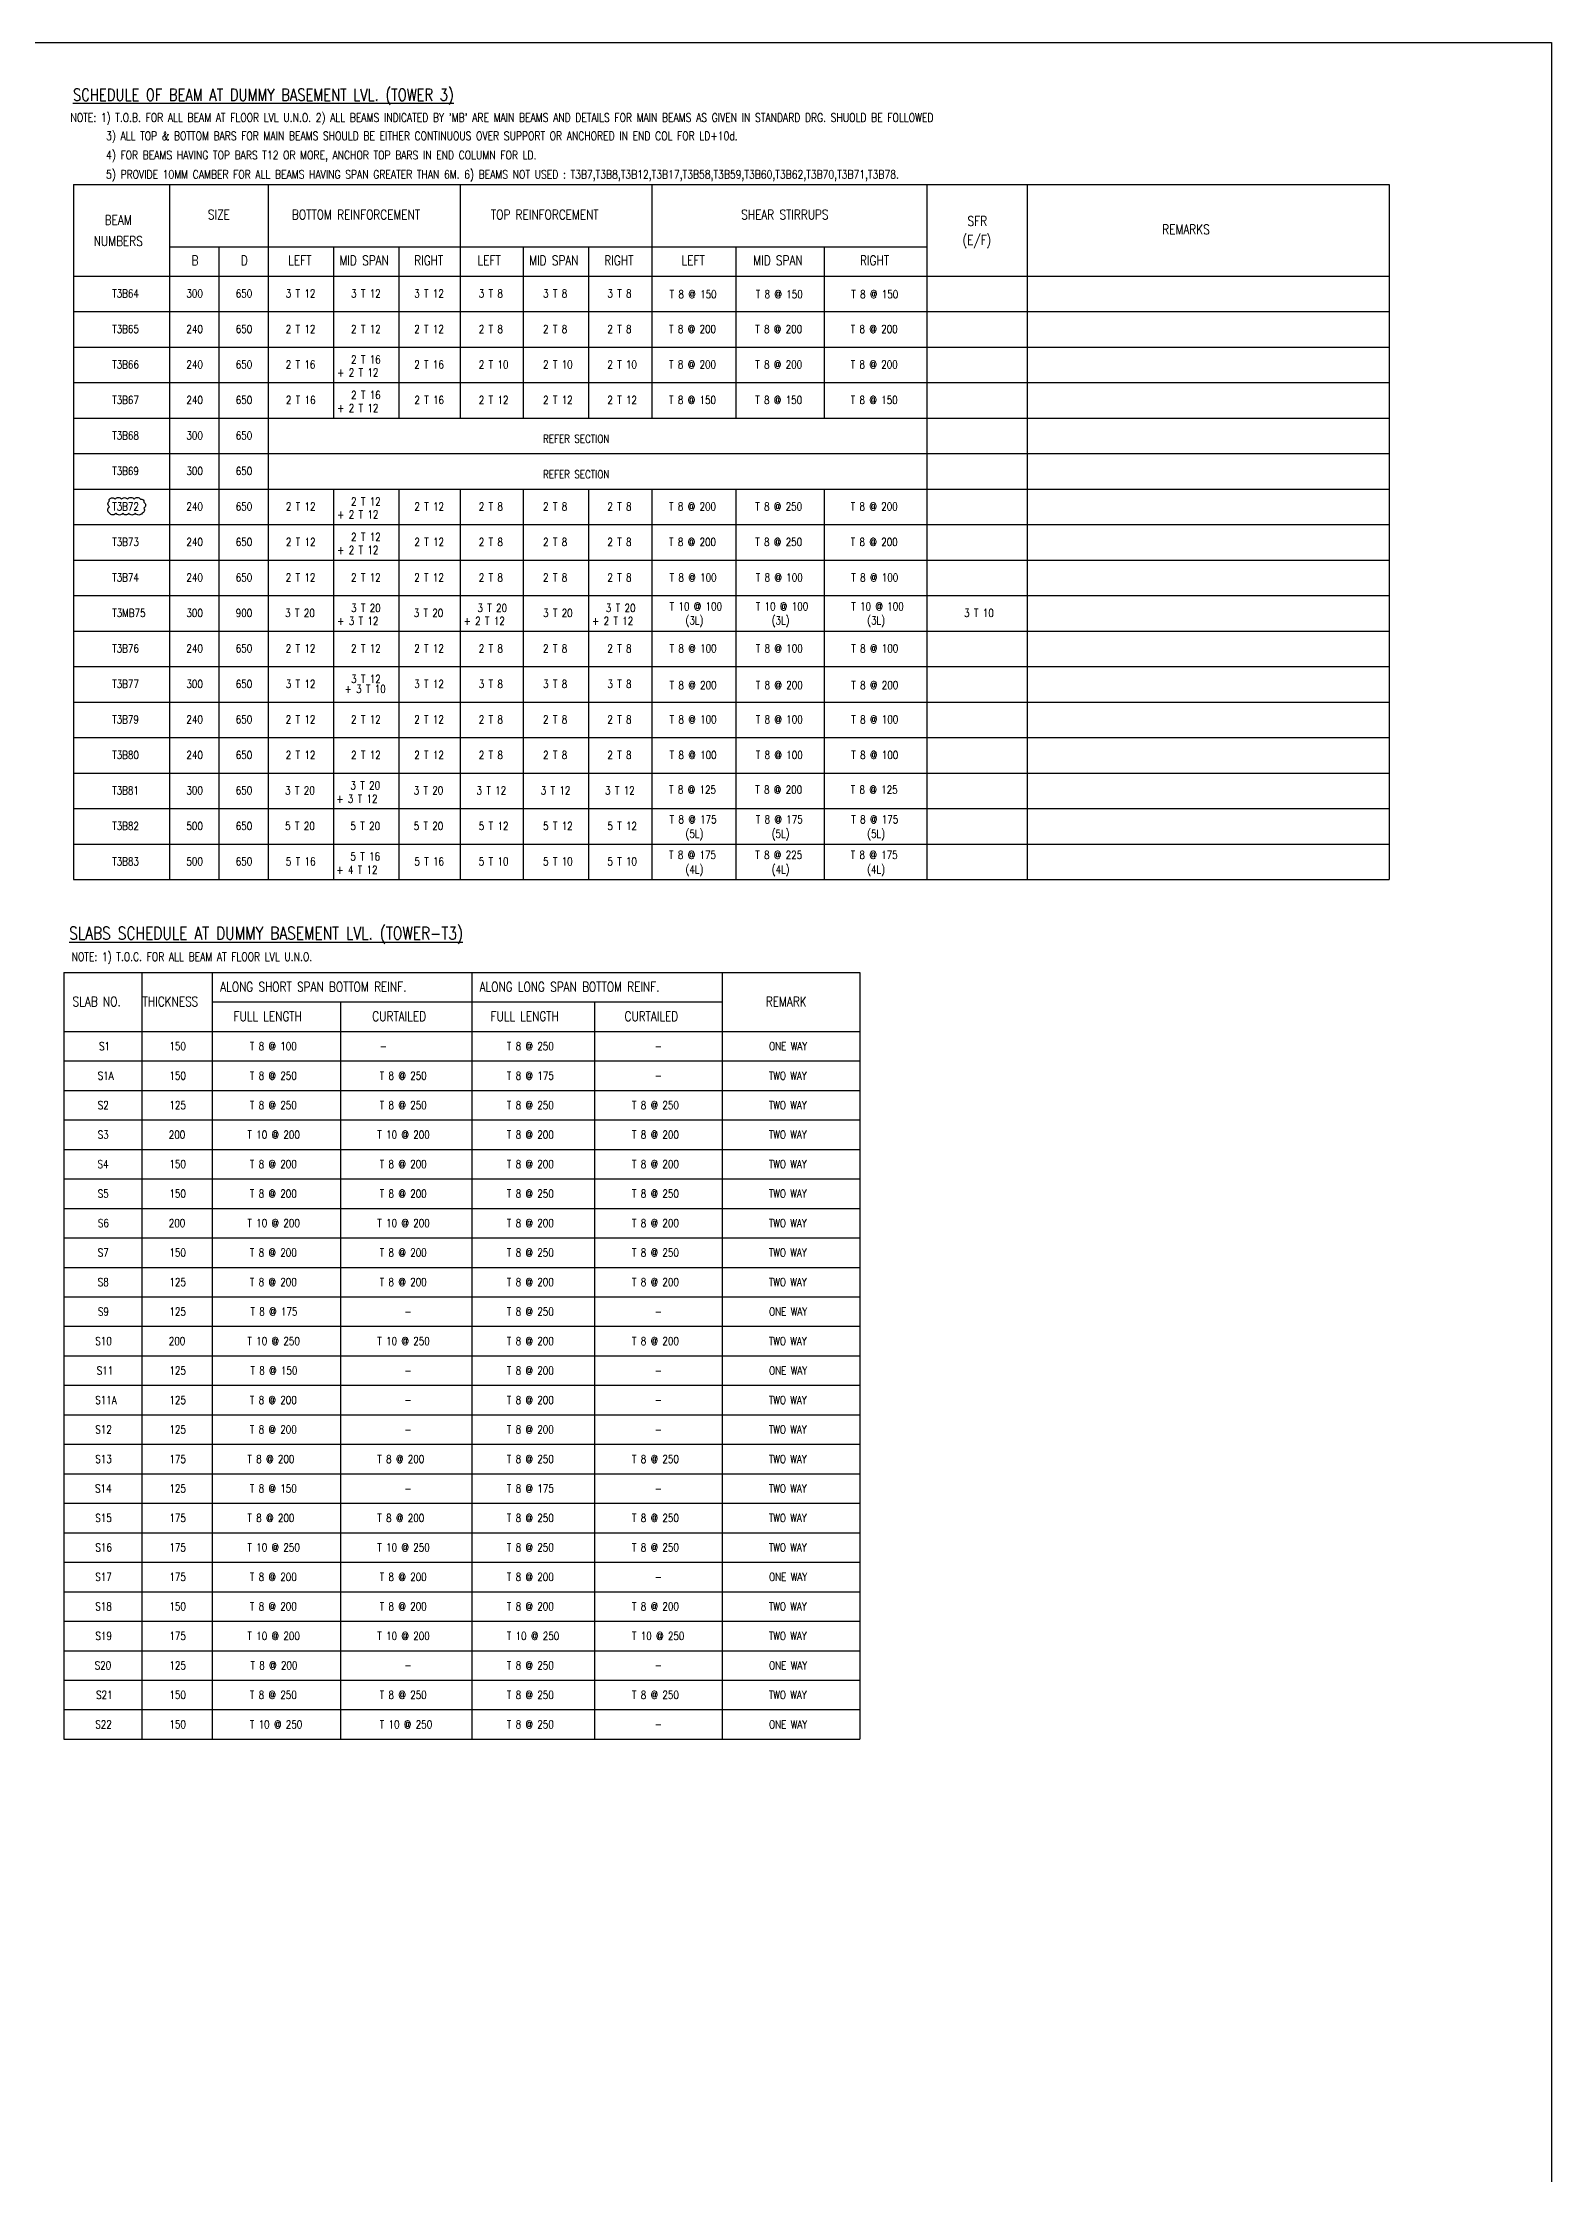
# Model space of a CAD drawing. Header units: millimetres. Extents: x 3265265 to 3333875, y 917954 to 997286.
# Drawn here: x 3298055 to 3333875, y 946680 to 997286 of the extents above; entities that cross this region are included whole.
import ezdxf
from ezdxf.enums import TextEntityAlignment as Align

# ---------------------------------------------------------------- set-up
doc = ezdxf.new("R2010")
doc.units = ezdxf.units.MM
doc.header["$LTSCALE"] = 100
doc.header["$MEASUREMENT"] = 0
for name, color, linetype in [('cloud', 7, 'Continuous'), ('RET. WALL', 6, 'Continuous'), ('SC-LINE', 5, 'Continuous'), ('TABLE-TEXT', 3, 'Continuous'), ('TEXT', 3, 'Continuous'), ('TX', 6, 'Continuous')]:
    doc.layers.add(name, color=color, linetype=linetype)
doc.styles.add('ROMANS', font='romans.shx', dxfattribs={"width": 0.8})

msp = doc.modelspace()

# ---------------------------------------------------------------- linework, layer by layer
at = {"layer": 'cloud'}
msp.add_lwpolyline([(3299642.9, 986448, -0.5206), (3299776.2, 986448, -0.5206), (3299928, 986448, -0.5206), (3300067.7, 986448, -0.5206), (3300227.5, 986448, -0.5206), (3300380.1, 986448, -0.5206), (3300458.3, 986377.2, -0.5206), (3300458.3, 986232.4, -0.5206), (3300415.6, 986112.5, -0.5206), (3300255.3, 986112.5, -0.5206), (3300097.5, 986112.5, -0.5206), (3299958.4, 986112.5, -0.5206), (3299797, 986112.5, -0.5206), (3299642.9, 986115, -0.5206), (3299642.9, 986265.2, -0.5206), (3299642.9, 986408.5, -0.5206), (3299642.9, 986448, -0.5206)], format="xyb", close=True, dxfattribs=at)
at = {"layer": 'RET. WALL'}
msp.add_lwpolyline([(3265264.5, 997285.8), (3333874.7, 997285.8), (3333874.7, 940580), (3265264.5, 940580)], close=True, dxfattribs=at)
at = {"layer": 'SC-LINE', "color": 5}
for p, q in [((3298786.3, 993915.9), (3330025.6, 993915.9)), ((3298786.3, 993915.9), (3298786.3, 977416.3)), ((3301065.3, 993915.9), (3301065.3, 977416.3)), ((3303409.5, 993915.9), (3303409.5, 977416.3)), ((3307964.6, 993915.9), (3307964.6, 988371.1)), ((3312521, 993915.9), (3312521, 988371.1)), ((3319046.7, 993915.9), (3319046.7, 977416.3)), ((3321429.7, 993915.9), (3321429.7, 977416.3)), ((3330025.6, 993915.9), (3330025.6, 977416.3)), ((3298786.3, 991741.7), (3330025.6, 991741.7)), ((3307964.6, 986685.7), (3307964.6, 977416.3)), ((3312521, 986685.7), (3312521, 977416.3)), ((3298786.3, 977416.3), (3330025.6, 977416.3)), ((3298559.3, 975212), (3317459.3, 975212)), ((3298559.3, 975212), (3298559.3, 957012)), ((3300413.4, 975212), (3300413.4, 957012)), ((3302078.2, 975212), (3302078.2, 957012)), ((3308245.8, 975212), (3308245.8, 957012)), ((3314186.3, 975212), (3314186.3, 957012)), ((3317459.3, 975212), (3317459.3, 957012)), ((3298559.3, 973812), (3317459.3, 973812)), ((3298559.3, 957012), (3317459.3, 957012))]:
    msp.add_line(p, q, dxfattribs=at)
at = {"layer": 'SC-LINE', "color": 2}
for p, q in [((3301065.3, 992441.7), (3319046.7, 992441.7)), ((3302237.4, 992441.7), (3302237.4, 977416.3)), ((3304963.4, 992441.7), (3304963.4, 988371.1)), ((3306510, 992441.7), (3306510, 988371.1)), ((3309467.3, 992441.7), (3309467.3, 988371.1)), ((3311013.9, 992441.7), (3311013.9, 988371.1)), ((3314510.7, 992441.7), (3314510.7, 988371.1)), ((3316610.2, 992441.7), (3316610.2, 988371.1)), ((3298786.3, 990899.1), (3330025.6, 990899.1)), ((3298786.3, 990056.4), (3330025.6, 990056.4)), ((3298786.3, 989213.7), (3330025.6, 989213.7)), ((3298786.3, 988371.1), (3330025.6, 988371.1)), ((3298786.3, 987528.4), (3330025.6, 987528.4)), ((3298786.3, 986685.7), (3330025.6, 986685.7)), ((3304963.4, 986685.7), (3304963.4, 977416.3)), ((3306510, 986685.7), (3306510, 977416.3)), ((3309467.3, 986685.7), (3309467.3, 977416.3)), ((3311013.9, 986685.7), (3311013.9, 977416.3)), ((3314510.7, 986685.7), (3314510.7, 977416.3)), ((3316610.2, 986685.7), (3316610.2, 977416.3)), ((3298786.3, 985843), (3330025.6, 985843)), ((3298786.3, 985000.4), (3330025.6, 985000.4)), ((3298786.3, 984157.7), (3330025.6, 984157.7)), ((3298786.3, 983315), (3330025.6, 983315)), ((3298786.3, 982472.4), (3330025.6, 982472.4)), ((3298786.3, 981629.7), (3330025.6, 981629.7)), ((3298786.3, 980787), (3330025.6, 980787)), ((3298786.3, 979944.4), (3330025.6, 979944.4)), ((3298786.3, 979101.7), (3330025.6, 979101.7)), ((3298786.3, 978259), (3330025.6, 978259)), ((3302078.2, 974512), (3314186.3, 974512)), ((3305124.2, 974512), (3305124.2, 957012)), ((3311159.3, 974512), (3311159.3, 957012)), ((3298559.3, 973112), (3317459.3, 973112)), ((3298559.3, 972412), (3317459.3, 972412)), ((3298559.3, 971712), (3317459.3, 971712)), ((3298559.3, 971012), (3317459.3, 971012)), ((3298559.3, 970312), (3317459.3, 970312)), ((3298559.3, 969612), (3317459.3, 969612)), ((3298559.3, 968912), (3317459.3, 968912)), ((3298559.3, 968212), (3317459.3, 968212)), ((3298559.3, 967512), (3317459.3, 967512)), ((3298559.3, 966812), (3317459.3, 966812)), ((3298559.3, 966112), (3317459.3, 966112)), ((3298559.3, 965412), (3317459.3, 965412)), ((3298559.3, 964712), (3317459.3, 964712)), ((3298559.3, 964012), (3317459.3, 964012)), ((3298559.3, 963312), (3317459.3, 963312)), ((3298559.3, 962612), (3317459.3, 962612)), ((3298559.3, 961912), (3317459.3, 961912)), ((3298559.3, 961212), (3317459.3, 961212)), ((3298559.3, 960512), (3317459.3, 960512)), ((3298559.3, 959812), (3317459.3, 959812)), ((3298559.3, 959112), (3317459.3, 959112)), ((3298559.3, 958412), (3317459.3, 958412)), ((3298559.3, 957712), (3317459.3, 957712))]:
    msp.add_line(p, q, dxfattribs=at)

# ---------------------------------------------------------------- texts
at = {"layer": 'TABLE-TEXT', "style": 'ROMANS', "width": 0.8}
for s, height, p in [("NOTE: 1) T.O.B. FOR ALL BEAM AT FLOOR LVL U.N.O. 2) ALL BEAMS INDICATED BY 'MB' ARE MAIN BEAMS AND DETAILS FOR MAIN BEAMS AS GIVEN IN STANDARD DRG. SHUOLD BE FOLLOWED", 200, (3298716.6, 995407.5)), ('3) ALL TOP & BOTTOM BARS FOR MAIN BEAMS SHOULD BE EITHER CONTINUOUS OVER SUPPORT OR ANCHORED IN END COL FOR LD+10d.', 200, (3299560.9, 994972.5)), ('4) FOR BEAMS HAVING TOP BARS T12 OR MORE, ANCHOR TOP BARS IN END COLUMN FOR LD.', 200, (3299560.9, 994515.4)), ('T3B64', 190, (3299708.5, 991235.2)), ('300', 190, (3301468, 991235.2)), ('650', 190, (3302640.1, 991235.2)), ('3 T 12', 190, (3303826.6, 991235.2)), ('3 T 12', 190, (3305376.8, 991235.2)), ('3 T 12', 190, (3306877.4, 991235.2)), ('3 T 8', 190, (3308410.4, 991235.2)), ('3 T 8', 190, (3309935, 991235.2)), ('3 T 8', 190, (3311461.9, 991235.2)), ('T 8 @ 150', 190, (3312942.1, 991218.4)), ('T 8 @ 150', 190, (3314986.7, 991218.4)), ('T 8 @ 150', 190, (3317254.7, 991218.4)), ('T3B65', 190, (3299708.5, 990392.5)), ('240', 190, (3301468, 990392.5)), ('650', 190, (3302640.1, 990392.5)), ('2 T 12', 190, (3303826.6, 990392.5)), ('2 T 12', 190, (3305376.8, 990392.5)), ('2 T 12', 190, (3306877.4, 990392.5)), ('2 T 8', 190, (3308410.4, 990392.5)), ('2 T 8', 190, (3309935, 990392.5)), ('2 T 8', 190, (3311461.9, 990392.5)), ('T 8 @ 200', 190, (3312928.5, 990392.5)), ('T 8 @ 200', 190, (3314973.1, 990392.5)), ('T 8 @ 200', 190, (3317241.1, 990392.5)), ('2 T 16', 190, (3305376.8, 989668.7)), ('T3B66', 190, (3299708.5, 989549.8)), ('240', 190, (3301468, 989549.8)), ('650', 190, (3302640.1, 989549.8)), ('2 T 16', 190, (3303826.6, 989549.8)), ('+ 2 T 12', 190, (3305049, 989359.5)), ('2 T 16', 190, (3306877.4, 989549.8)), ('2 T 10', 190, (3308410.4, 989549.8)), ('2 T 10', 190, (3309935, 989549.8)), ('2 T 10', 190, (3311461.9, 989549.8)), ('T 8 @ 200', 190, (3312928.5, 989549.8)), ('T 8 @ 200', 190, (3314973.1, 989549.8)), ('T 8 @ 200', 190, (3317241.1, 989549.8)), ('T3B67', 190, (3299708.5, 988707.2)), ('240', 190, (3301468, 988707.2)), ('650', 190, (3302640.1, 988707.2)), ('2 T 16', 190, (3303830, 988707.2)), ('2 T 16', 190, (3305376.8, 988826)), ('2 T 16', 190, (3306880.8, 988707.2)), ('2 T 12', 190, (3308410.4, 988707.2)), ('2 T 12', 190, (3309935, 988707.2)), ('2 T 12', 190, (3311461.9, 988707.2)), ('T 8 @ 150', 190, (3312928.5, 988707.2)), ('T 8 @ 150', 190, (3314973.1, 988707.2)), ('T 8 @ 150', 190, (3317241.1, 988707.2)), ('+ 2 T 12', 190, (3305049, 988516.9)), ('T3B68', 190, (3299708.5, 987864.5)), ('300', 190, (3301468, 987864.5)), ('650', 190, (3302640.1, 987864.5)), ('REFER SECTION', 190, (3309935, 987786)), ('T3B69', 190, (3299708.5, 987021.8)), ('300', 190, (3301468, 987021.8)), ('650', 190, (3302640.1, 987021.8)), ('REFER SECTION', 190, (3309935, 986943.3)), ('T3B72', 190, (3299708.5, 986179.2)), ('240', 190, (3301468, 986179.2)), ('650', 190, (3302640.1, 986179.2)), ('2 T 12', 190, (3303830, 986179.2)), ('2 T 12', 190, (3305376.8, 986298)), ('2 T 12', 190, (3306880.8, 986179.2)), ('2 T 8', 190, (3308410.4, 986179.2)), ('2 T 8', 190, (3309935, 986179.2)), ('2 T 8', 190, (3311461.9, 986179.2)), ('T 8 @ 200', 190, (3312928.5, 986179.2)), ('T 8 @ 250', 190, (3314973.1, 986179.2)), ('T 8 @ 200', 190, (3317241.1, 986179.2)), ('+ 2 T 12', 190, (3305049, 985988.8)), ('T3B73', 190, (3299708.5, 985336.5)), ('240', 190, (3301468, 985336.5)), ('650', 190, (3302640.1, 985336.5)), ('2 T 12', 190, (3303830, 985336.5)), ('+ 2 T 12', 190, (3305049, 985146.2)), ('2 T 12', 190, (3305376.8, 985455.3)), ('2 T 12', 190, (3306880.8, 985336.5)), ('2 T 8', 190, (3308410.4, 985336.5)), ('2 T 8', 190, (3309935, 985336.5)), ('2 T 8', 190, (3311461.9, 985336.5)), ('T 8 @ 200', 190, (3312928.5, 985336.5)), ('T 8 @ 250', 190, (3314973.1, 985336.5)), ('T 8 @ 200', 190, (3317241.1, 985336.5)), ('T3B74', 190, (3299708.5, 984493.8)), ('240', 190, (3301468, 984493.8)), ('650', 190, (3302640.1, 984493.8)), ('2 T 12', 190, (3303826.6, 984493.8)), ('2 T 12', 190, (3305376.8, 984493.8)), ('2 T 12', 190, (3306877.4, 984493.8)), ('2 T 8', 190, (3308410.4, 984493.8)), ('2 T 8', 190, (3309935, 984493.8)), ('2 T 8', 190, (3311461.9, 984493.8)), ('T 8 @ 100', 190, (3312942.1, 984493.8)), ('T 8 @ 100', 190, (3314986.7, 984493.8)), ('T 8 @ 100', 190, (3317254.7, 984493.8)), ('T3MB75', 190, (3299708.5, 983651.2)), ('300', 190, (3301468, 983651.2)), ('900', 190, (3302640.1, 983651.2)), ('3 T 20', 190, (3303813, 983651.2)), ('3 T 20', 190, (3305376.8, 983770)), ('3 T 20', 190, (3306863.8, 983651.2)), ('3 T 20', 190, (3308377.9, 983770)), ('3 T 20', 190, (3309935, 983651.2)), ('3 T 20', 190, (3311427.2, 983770)), ('T 10 @ 100', 190, (3312942.1, 983807.3)), ('T 10 @ 100', 190, (3314986.7, 983807.3)), ('T 10 @ 100', 190, (3317254.7, 983807.3)), ('3 T 10', 190, (3319932.7, 983651.2)), ('+ 3 T 12', 190, (3305049, 983460.8)), ('+ 2 T 12', 190, (3308050.2, 983460.8)), ('+ 2 T 12', 190, (3311099.5, 983460.8)), ('(3L)', 190, (3313318.9, 983475)), ('(3L)', 190, (3315363.6, 983475)), ('(3L)', 190, (3317631.6, 983475)), ('T3B76', 190, (3299708.5, 982808.5)), ('240', 190, (3301468, 982808.5)), ('650', 190, (3302640.1, 982808.5)), ('2 T 12', 190, (3303826.6, 982808.5)), ('2 T 12', 190, (3305376.8, 982808.5)), ('2 T 12', 190, (3306877.4, 982808.5)), ('2 T 8', 190, (3308410.4, 982808.5)), ('2 T 8', 190, (3309935, 982808.5)), ('2 T 8', 190, (3311461.9, 982808.5)), ('T 8 @ 100', 190, (3312942.1, 982808.5)), ('T 8 @ 100', 190, (3314986.7, 982808.5)), ('T 8 @ 100', 190, (3317254.7, 982808.5)), ('3 T 12', 190, (3305376.8, 982084.6)), ('T3B77', 190, (3299708.5, 981965.8)), ('300', 190, (3301468, 981965.8)), ('650', 190, (3302640.1, 981965.8)), ('3 T 12', 190, (3303826.6, 981965.8)), ('+ 3 T 10', 190, (3305224, 981847)), ('3 T 12', 190, (3306877.4, 981965.8)), ('3 T 8', 190, (3308410.4, 981965.8)), ('3 T 8', 190, (3309935, 981965.8)), ('3 T 8', 190, (3311461.9, 981965.8)), ('T 8 @ 200', 190, (3312942.1, 981939)), ('T 8 @ 200', 190, (3314986.7, 981939)), ('T 8 @ 200', 190, (3317254.7, 981939)), ('T3B79', 190, (3299708.5, 981123.1)), ('240', 190, (3301468, 981123.1)), ('650', 190, (3302640.1, 981123.1)), ('2 T 12', 190, (3303826.6, 981123.1)), ('2 T 12', 190, (3305376.8, 981123.1)), ('2 T 12', 190, (3306877.4, 981123.1)), ('2 T 8', 190, (3308410.4, 981123.1)), ('2 T 8', 190, (3309935, 981123.1)), ('2 T 8', 190, (3311461.9, 981123.1)), ('T 8 @ 100', 190, (3312942.1, 981123.1)), ('T 8 @ 100', 190, (3314986.7, 981123.1)), ('T 8 @ 100', 190, (3317254.7, 981123.1)), ('T3B80', 190, (3299708.5, 980280.5)), ('240', 190, (3301468, 980280.5)), ('650', 190, (3302640.1, 980280.5)), ('2 T 12', 190, (3303826.6, 980280.5)), ('2 T 12', 190, (3305376.8, 980280.5)), ('2 T 12', 190, (3306877.4, 980280.5)), ('2 T 8', 190, (3308410.4, 980280.5)), ('2 T 8', 190, (3309935, 980280.5)), ('2 T 8', 190, (3311461.9, 980280.5)), ('T 8 @ 100', 190, (3312942.1, 980280.5)), ('T 8 @ 100', 190, (3314986.7, 980280.5)), ('T 8 @ 100', 190, (3317254.7, 980280.5)), ('3 T 20', 190, (3305363.2, 979556.6)), ('T3B81', 190, (3299708.5, 979437.8)), ('300', 190, (3301468, 979437.8)), ('650', 190, (3302640.1, 979437.8)), ('3 T 20', 190, (3303813, 979437.8)), ('+ 3 T 12', 190, (3305028.5, 979240)), ('3 T 20', 190, (3306863.8, 979437.8)), ('3 T 12', 190, (3308356.1, 979437.8)), ('3 T 12', 190, (3309880.7, 979437.8)), ('3 T 12', 190, (3311407.5, 979437.8)), ('T 8 @ 125', 190, (3312928.5, 979457.5)), ('T 8 @ 200', 190, (3314973.1, 979457.5)), ('T 8 @ 125', 190, (3317241.1, 979457.5)), ('T3B82', 190, (3299708.5, 978595.1)), ('500', 190, (3301468, 978595.1)), ('650', 190, (3302640.1, 978595.1)), ('5 T 20', 190, (3303813, 978595.1)), ('5 T 20', 190, (3305363.2, 978595.1)), ('5 T 20', 190, (3306863.8, 978595.1)), ('5 T 12', 190, (3308410.4, 978595.1)), ('5 T 12', 190, (3309935, 978595.1)), ('5 T 12', 190, (3311461.9, 978595.1)), ('T 8 @ 175', 190, (3312942.1, 978751.3)), ('T 8 @ 175', 190, (3314986.7, 978751.3)), ('T 8 @ 175', 190, (3317254.7, 978751.3)), ('(5L)', 190, (3313318.9, 978410)), ('(5L)', 190, (3315363.6, 978410)), ('(5L)', 190, (3317631.6, 978410)), ('T3B83', 190, (3299708.5, 977752.5)), ('500', 190, (3301468, 977752.5)), ('650', 190, (3302640.1, 977752.5)), ('5 T 16', 190, (3303830, 977752.5)), ('+ 4 T 12', 190, (3305028.5, 977554.6)), ('5 T 16', 190, (3305363.2, 977871.3)), ('5 T 16', 190, (3306880.8, 977752.5)), ('5 T 10', 190, (3308410.4, 977752.5)), ('5 T 10', 190, (3309935, 977752.5)), ('5 T 10', 190, (3311461.9, 977752.5)), ('T 8 @ 175', 190, (3312928.5, 977908.6)), ('(4L)', 190, (3313318.9, 977563.8)), ('T 8 @ 225', 190, (3314973.1, 977908.6)), ('(4L)', 190, (3315363.6, 977563.8)), ('T 8 @ 175', 190, (3317241.1, 977908.6)), ('(4L)', 190, (3317631.6, 977563.8)), ('NOTE: 1) T.O.C. FOR ALL BEAM AT FLOOR LVL U.N.O. ', 200, (3298741.3, 975484.2)), ('S1', 190, (3299395.8, 973367)), ('150', 190, (3301064.8, 973367)), ('-', 190, (3306058.9, 973367)), ('T 8 @ 250', 190, (3309076.4, 973367)), ('-', 190, (3312587, 973367)), ('ONE WAY', 190, (3315301.7, 973367)), ('S1A', 190, (3299363.3, 972667)), ('150', 190, (3301064.8, 972667)), ('T 8 @ 250', 190, (3302975.1, 972667)), ('T 8 @ 250', 190, (3306058.9, 972667)), ('T 8 @ 175', 190, (3309076.4, 972667)), ('-', 190, (3312587, 972667)), ('TWO WAY', 190, (3315298, 972667)), ('S2', 190, (3299363.3, 971967)), ('125', 190, (3301064.8, 971967)), ('T 8 @ 250', 190, (3302975.1, 971967)), ('T 8 @ 250', 190, (3306058.9, 971967)), ('T 8 @ 250', 190, (3309076.4, 971967)), ('T 8 @ 250', 190, (3312046.7, 971967)), ('TWO WAY', 190, (3315298, 971967)), ('S3', 190, (3299363.3, 971267)), ('200', 190, (3301050.4, 971267)), ('T 10 @ 200', 190, (3302917.2, 971267)), ('T 10 @ 200', 190, (3306001, 971267)), ('T 8 @ 200', 190, (3309076.4, 971267)), ('T 8 @ 200', 190, (3312046.7, 971267)), ('TWO WAY', 190, (3315298, 971267)), ('S4', 190, (3299359.7, 970567)), ('150', 190, (3301064.8, 970567)), ('T 8 @ 200', 190, (3302975.1, 970567)), ('T 8 @ 200', 190, (3306058.9, 970567)), ('T 8 @ 200', 190, (3309076.4, 970567)), ('T 8 @ 200', 190, (3312046.7, 970567)), ('TWO WAY', 190, (3315298, 970567)), ('S5', 190, (3299363.3, 969867)), ('150', 190, (3301064.8, 969867)), ('T 8 @ 200', 190, (3302975.1, 969867)), ('T 8 @ 200', 190, (3306058.9, 969867)), ('T 8 @ 250', 190, (3309076.4, 969867)), ('T 8 @ 250', 190, (3312046.7, 969867)), ('TWO WAY', 190, (3315298, 969867)), ('S6', 190, (3299366.9, 969167)), ('200', 190, (3301050.4, 969167)), ('T 10 @ 200', 190, (3302917.2, 969167)), ('T 10 @ 200', 190, (3306001, 969167)), ('T 8 @ 200', 190, (3309076.4, 969167)), ('T 8 @ 200', 190, (3312046.7, 969167)), ('TWO WAY', 190, (3315298, 969167)), ('S7', 190, (3299363.3, 968467)), ('150', 190, (3301064.8, 968467)), ('T 8 @ 200', 190, (3302975.1, 968467)), ('T 8 @ 200', 190, (3306058.9, 968467)), ('T 8 @ 250', 190, (3309076.4, 968467)), ('T 8 @ 250', 190, (3312046.7, 968467)), ('TWO WAY', 190, (3315298, 968467)), ('S8', 190, (3299363.3, 967767)), ('125', 190, (3301064.8, 967767)), ('T 8 @ 200', 190, (3302975.1, 967767)), ('T 8 @ 200', 190, (3306058.9, 967767)), ('T 8 @ 200', 190, (3309076.4, 967767)), ('T 8 @ 200', 190, (3312046.7, 967767)), ('TWO WAY', 190, (3315298, 967767)), ('S9', 190, (3299366.9, 967067)), ('125', 190, (3301064.8, 967067)), ('T 8 @ 175', 190, (3302989.6, 967067)), ('-', 190, (3306646.5, 967067)), ('T 8 @ 250', 190, (3309076.4, 967067)), ('-', 190, (3312587, 967067)), ('ONE WAY', 190, (3315301.7, 967067)), ('S10', 190, (3299305.4, 966367)), ('200', 190, (3301050.4, 966367)), ('T 10 @ 250', 190, (3302917.2, 966367)), ('T 10 @ 250', 190, (3306001, 966367)), ('T 8 @ 200', 190, (3309076.4, 966367)), ('T 8 @ 200', 190, (3312046.7, 966367)), ('TWO WAY', 190, (3315298, 966367)), ('S11', 190, (3299337.9, 965667)), ('125', 190, (3301064.8, 965667)), ('T 8 @ 150', 190, (3302989.6, 965667)), ('-', 190, (3306646.5, 965667)), ('T 8 @ 200', 190, (3309076.4, 965667)), ('-', 190, (3312587, 965667)), ('ONE WAY', 190, (3315301.7, 965667)), ('S11A', 190, (3299305.4, 964967)), ('125', 190, (3301064.8, 964967)), ('T 8 @ 200', 190, (3302975.1, 964967)), ('T 8 @ 200', 190, (3309076.4, 964967)), ('TWO WAY', 190, (3315298, 964967)), ('-', 190, (3306646.5, 964967)), ('-', 190, (3312587, 964967)), ('S12', 190, (3299305.4, 964267)), ('125', 190, (3301064.8, 964267)), ('T 8 @ 200', 190, (3302975.1, 964267)), ('-', 190, (3306646.5, 964267)), ('T 8 @ 200', 190, (3309076.4, 964267)), ('-', 190, (3312587, 964267)), ('TWO WAY', 190, (3315298, 964267)), ('S13', 190, (3299305.4, 963567)), ('175', 190, (3301064.8, 963567)), ('T 8 @ 200', 190, (3302917.2, 963567)), ('T 8 @ 200', 190, (3306001, 963567)), ('T 8 @ 250', 190, (3309076.4, 963567)), ('T 8 @ 250', 190, (3312046.7, 963567)), ('TWO WAY', 190, (3315298, 963567)), ('S14', 190, (3299301.8, 962867)), ('125', 190, (3301064.8, 962867)), ('T 8 @ 150', 190, (3302975.1, 962867)), ('T 8 @ 175', 190, (3309076.4, 962867)), ('TWO WAY', 190, (3315298, 962867)), ('-', 190, (3306646.5, 962867)), ('-', 190, (3312587, 962867)), ('S15', 190, (3299305.4, 962167)), ('175', 190, (3301064.8, 962167)), ('T 8 @ 200', 190, (3302917.2, 962167)), ('T 8 @ 200', 190, (3306001, 962167)), ('T 8 @ 250', 190, (3309076.4, 962167)), ('T 8 @ 250', 190, (3312046.7, 962167)), ('TWO WAY', 190, (3315298, 962167)), ('S16', 190, (3299309, 961467)), ('175', 190, (3301064.8, 961467)), ('T 10 @ 250', 190, (3302917.2, 961467)), ('T 10 @ 250', 190, (3306001, 961467)), ('T 8 @ 250', 190, (3309076.4, 961467)), ('T 8 @ 250', 190, (3312046.7, 961467)), ('TWO WAY', 190, (3315298, 961467)), ('S17', 190, (3299305.4, 960767)), ('175', 190, (3301064.8, 960767)), ('T 8 @ 200', 190, (3302975.1, 960767)), ('T 8 @ 200', 190, (3306058.9, 960767)), ('T 8 @ 200', 190, (3309076.4, 960767)), ('-', 190, (3312587, 960767)), ('ONE WAY', 190, (3315301.7, 960767)), ('S18', 190, (3299305.4, 960067)), ('150', 190, (3301064.8, 960067)), ('T 8 @ 200', 190, (3302975.1, 960067)), ('T 8 @ 200', 190, (3306058.9, 960067)), ('T 8 @ 200', 190, (3309076.4, 960067)), ('T 8 @ 200', 190, (3312046.7, 960067)), ('TWO WAY', 190, (3315298, 960067)), ('S19', 190, (3299309, 959367)), ('175', 190, (3301064.8, 959367)), ('T 10 @ 200', 190, (3302917.2, 959367)), ('T 10 @ 200', 190, (3306001, 959367)), ('T 10 @ 250', 190, (3309076.4, 959367)), ('T 10 @ 250', 190, (3312046.7, 959367)), ('TWO WAY', 190, (3315298, 959367)), ('S20', 190, (3299290.9, 958667)), ('125', 190, (3301064.8, 958667)), ('T 8 @ 200', 190, (3302989.6, 958667)), ('-', 190, (3306646.5, 958667)), ('T 8 @ 250', 190, (3309076.4, 958667)), ('-', 190, (3312587, 958667)), ('ONE WAY', 190, (3315301.7, 958667)), ('S21', 190, (3299323.5, 957967)), ('150', 190, (3301064.8, 957967)), ('T 8 @ 250', 190, (3302975.1, 957967)), ('T 8 @ 250', 190, (3306058.9, 957967)), ('T 8 @ 250', 190, (3309076.4, 957967)), ('T 8 @ 250', 190, (3312046.7, 957967)), ('TWO WAY', 190, (3315298, 957967)), ('S22', 190, (3299305.4, 957267)), ('150', 190, (3301064.8, 957267)), ('T 10 @ 250', 190, (3302975.1, 957267)), ('T 10 @ 250', 190, (3306058.9, 957267)), ('T 8 @ 250', 190, (3309076.4, 957267)), ('-', 190, (3312587, 957267)), ('ONE WAY', 190, (3315301.7, 957267))]:
    msp.add_text(s, height=height, dxfattribs=at).set_placement(p)
at = {"layer": 'TABLE-TEXT', "color": 10, "style": 'ROMANS', "width": 0.8}
msp.add_text('BEAM', height=228, dxfattribs=at).set_placement((3299849.2, 993074.2), align=Align.MIDDLE)
for s, p in [('SIZE', (3301977.3, 993089.3)), ('BOTTOM REINFORCEMENT', (3303975.2, 993089.3)), ('TOP REINFORCEMENT', (3308698.3, 993089.3)), ('SHEAR STIRRUPS', (3314641.2, 993089.3)), ('SFR', (3320016.5, 992935.4)), ('REMARKS', (3324637.8, 992739.3)), ('(E/F)', (3319897.1, 992485.3)), ('B', (3301591.7, 992002.2)), ('D', (3302763.8, 992002.2)), ('LEFT', (3303888.1, 992002.2)), ('MID SPAN', (3305101.4, 992002.2)), ('RIGHT', (3306876.1, 992002.2)), ('LEFT', (3308382.8, 992002.2)), ('MID SPAN', (3309605.3, 992002.2)), ('RIGHT', (3311391, 992002.2)), ('LEFT', (3313225.9, 992002.2)), ('MID SPAN', (3314925.2, 992002.2)), ('RIGHT', (3317461.8, 992002.2)), ('ALONG SHORT SPAN BOTTOM REINF.', (3302273.3, 974757.9)), ('ALONG LONG SPAN BOTTOM REINF.', (3308431.4, 974757.9)), ('SLAB NO.', (3298767.9, 974407.9)), ('THICKNESS', (3300428.2, 974407.9)), ('FULL LENGTH', (3302590.4, 974057.9)), ('CURTAILED', (3305882.3, 974057.9)), ('FULL LENGTH', (3308691.7, 974057.9)), ('CURTAILED', (3311870.1, 974057.9)), ('REMARK', (3315223.3, 974407.9))]:
    msp.add_text(s, height=228, dxfattribs=at).set_placement(p)
msp.add_text('NUMBERS', height=228, dxfattribs=at).set_placement((3299849.2, 992461.2), align=Align.CENTER)
at = {"layer": 'TABLE-TEXT', "color": 1, "style": 'ROMANS', "width": 0.8}
msp.add_text('T 8 @ 100', height=190, dxfattribs=at).set_placement((3302975.1, 973367))
at = {"layer": 'TEXT', "style": 'ROMANS', "width": 0.8}
msp.add_text('5) PROVIDE 10MM CAMBER FOR ALL BEAMS HAVING SPAN GREATER THAN 6M. 6) BEAMS NOT USED : T3B7,T3B8,T3B12,T3B17,T3B58,T3B59,T3B60,T3B62,T3B70,T3B71,T3B78.', height=200, dxfattribs=at).set_placement((3299560.9, 994058.4))
at = {"layer": 'TX', "linetype": 'Continuous', "style": 'ROMANS', "width": 0.8}
for s, height, p in [('%%USCHEDULE OF BEAM AT DUMMY BASEMENT LVL. (TOWER 3)', 285, (3298775.1, 995906.8)), ('%%USLABS SCHEDULE AT DUMMY BASEMENT LVL. (TOWER-T3)', 300, (3298685.2, 975994.8))]:
    msp.add_text(s, height=height, dxfattribs=at).set_placement(p)

doc.saveas('drawing.dxf')
